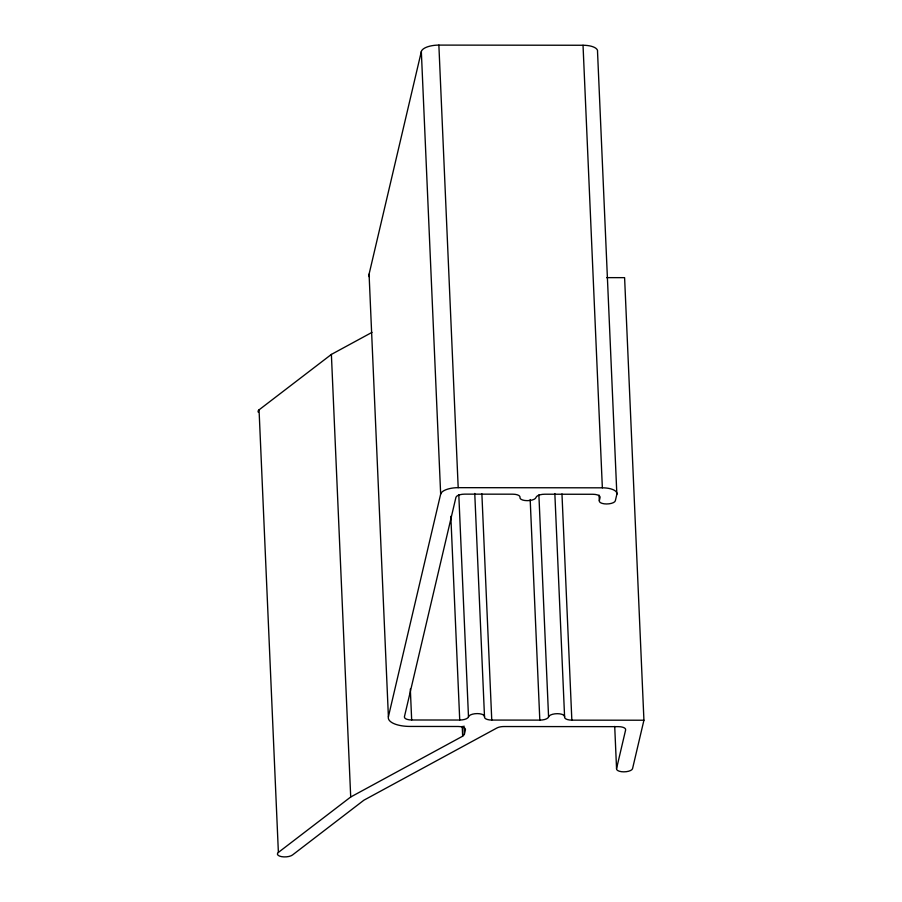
<?xml version="1.0" encoding="UTF-8"?>
<svg xmlns="http://www.w3.org/2000/svg" width="902" height="902" viewBox="0 0 902 902"><rect width="100%" height="100%" fill="white"/><g stroke="black" fill="none" stroke-linecap="round" stroke-linejoin="round"><path stroke-width="1.35" d="M606.584 277.636L624.601 277.658L643.927 720.224L632.561 768.617A8.05 3.213 -2.5 0 1 623.801 771.841A8.05 3.213 -2.5 0 1 616.551 768.605L625.638 729.887A8.05 3.213 -2.5 0 0 618.389 726.651L503.925 726.538A8.05 3.213 -2.5 0 0 496.855 728.015L363.912 800.187L292.496 854.983A8.05 3.213 -2.5 0 1 281.582 856.652A8.05 3.213 -2.5 0 1 278.38 852.413L350.709 796.996L462.658 736.201L464.35 734.453L465.455 729.729A8.05 3.213 -2.5 0 0 458.205 726.493L410.162 726.437A24.151 9.629 -2.5 0 1 388.401 716.729L369.076 274.163L421.335 51.538A16.101 6.415 -2.5 0 1 438.868 45.1L583.03 45.258A16.101 6.415 -2.5 0 1 597.53 51.718L616.855 494.296L615.344 500.745A8.05 3.213 -2.5 0 1 606.572 503.97A8.05 3.213 -2.5 0 1 599.323 500.734L599.075 495.108M388.401 716.729L440.661 494.104L421.335 51.538M599.323 500.734L600.078 497.509A8.05 3.213 -2.5 0 0 592.828 494.273L544.774 494.217A8.05 3.213 -2.5 0 0 536.013 497.442A8.05 3.213 -2.5 0 1 527.242 500.655A8.05 3.213 -2.5 0 1 519.992 497.419A8.05 3.213 -2.5 0 0 512.742 494.183L464.688 494.138A8.05 3.213 -2.5 0 0 455.927 497.352L404.423 716.752A8.05 3.213 -2.5 0 0 411.673 719.988L459.727 720.033A8.05 3.213 -2.5 0 0 468.488 716.819A8.05 3.213 -2.5 0 1 477.259 713.595A8.05 3.213 -2.5 0 1 484.509 716.831A8.05 3.213 -2.5 0 0 491.759 720.067L539.813 720.123A8.05 3.213 -2.5 0 0 548.574 716.898A8.05 3.213 -2.5 0 1 557.346 713.685A8.05 3.213 -2.5 0 1 564.596 716.921A8.05 3.213 -2.5 0 0 571.845 720.146L643.927 720.224M258.4 412.304A8.05 3.213 -2.5 0 1 259.054 409.846L331.384 354.418L371.985 332.376M440.661 494.104A16.101 6.415 -2.5 0 1 458.193 487.666L602.356 487.824A16.101 6.415 -2.5 0 1 616.855 494.296M614.713 726.448L616.551 768.605M583.03 45.258L602.356 487.824M561.969 493.946L571.845 720.146M554.843 493.529L564.596 716.921M538.889 494.916L548.574 716.898M530.184 499.539L539.813 720.123M481.882 493.868L491.759 720.067M474.756 493.439L484.509 716.831M458.802 494.826L468.488 716.819M438.868 45.1L458.193 487.666M463.978 726.02L464.35 734.453M462.23 726.369L462.658 736.201M450.831 516.305L459.727 720.033M410.32 689.072L411.673 719.988M331.384 354.418L350.709 796.996M259.054 409.846L278.38 852.413M369.414 276.891A24.151 9.629 -2.5 0 1 369.076 274.163"/></g></svg>
